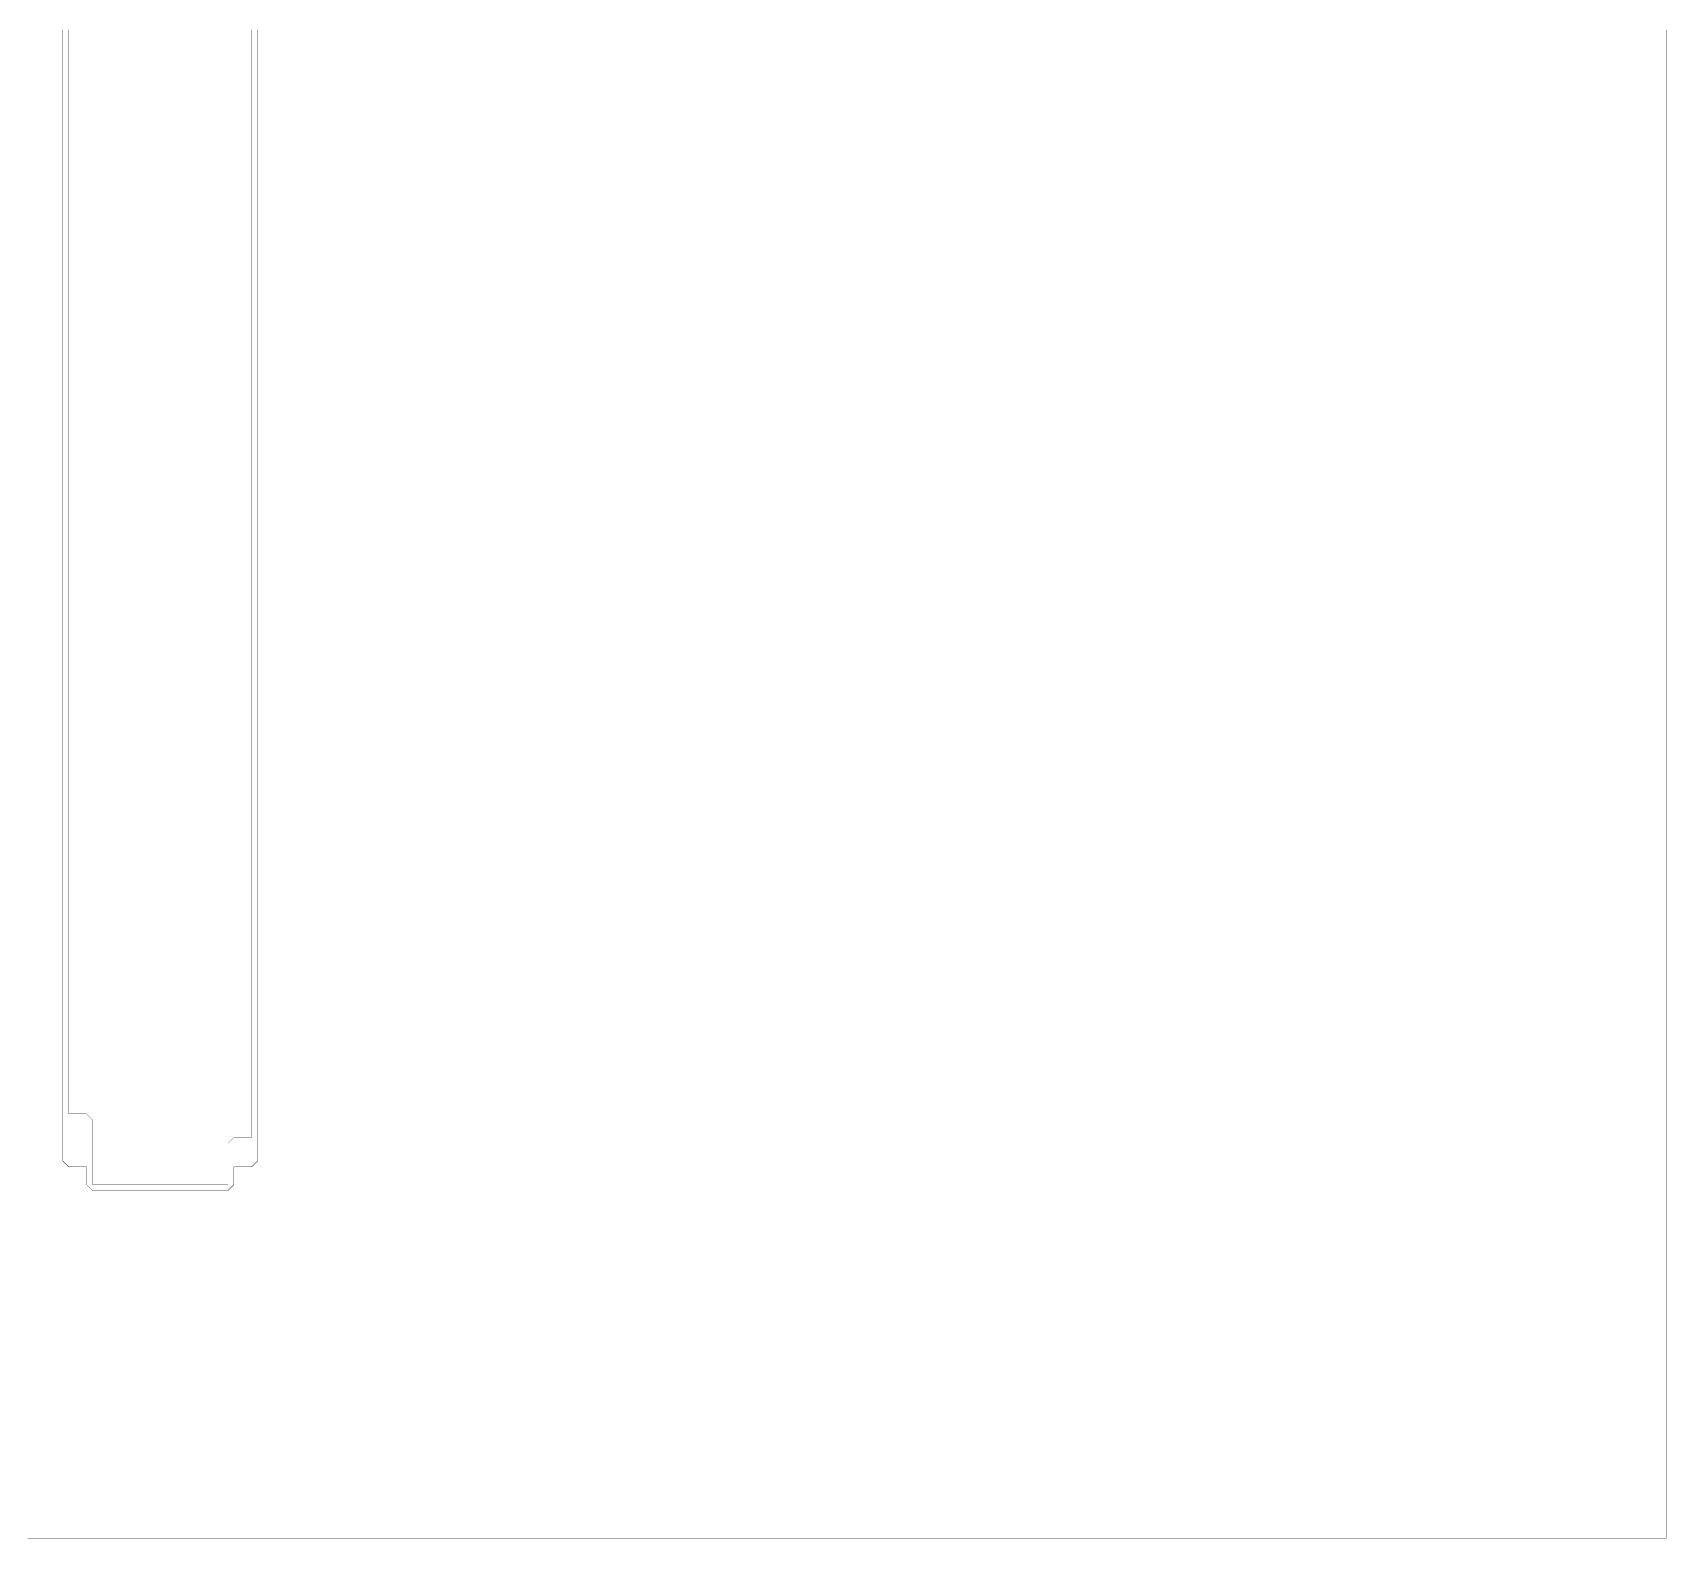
# Model space of a CAD drawing. Header units: metres. Extents: x 0 to 4990, y -4990 to 0.
# Drawn here: x 2284 to 4990, y -4990 to -2495 of the extents above; entities that cross this region are included whole.
import ezdxf

# ---------------------------------------------------------------- set-up
doc = ezdxf.new("R2010")
doc.units = ezdxf.units.M
doc.layers.add('conductor', color=1, linetype='Continuous')
doc.layers.add('substrate', color=5, linetype='Continuous')

msp = doc.modelspace()

# ---------------------------------------------------------------- linework, layer by layer
at = {"layer": 'conductor', "const_width": 0.5}
msp.add_lwpolyline([(2343.75, -2490.234375), (2343.75, -2500), (2343.75, -2509.765625), (2343.75, -2519.53125), (2343.75, -2529.296875), (2343.75, -2539.0625), (2343.75, -2548.828125), (2343.75, -2558.59375), (2343.75, -2568.359375), (2343.75, -2578.125), (2343.75, -2587.890625), (2343.75, -2597.65625), (2343.75, -2607.421875), (2343.75, -2617.1875), (2343.75, -2626.953125), (2343.75, -2636.71875), (2343.75, -2646.484375), (2343.75, -2656.25), (2343.75, -2666.015625), (2343.75, -2675.78125), (2343.75, -2685.546875), (2343.75, -2695.3125), (2343.75, -2705.078125), (2343.75, -2714.84375), (2343.75, -2724.609375), (2343.75, -2734.375), (2343.75, -2744.140625), (2343.75, -2753.90625), (2343.75, -2763.671875), (2343.75, -2773.4375), (2343.75, -2783.203125), (2343.75, -2792.96875), (2343.75, -2802.734375), (2343.75, -2812.5), (2343.75, -2822.265625), (2343.75, -2832.03125), (2343.75, -2841.796875), (2343.75, -2851.5625), (2343.75, -2861.328125), (2343.75, -2871.09375), (2343.75, -2880.859375), (2343.75, -2890.625), (2343.75, -2900.390625), (2343.75, -2910.15625), (2343.75, -2919.921875), (2343.75, -2929.6875), (2343.75, -2939.453125), (2343.75, -2949.21875), (2343.75, -2958.984375), (2343.75, -2968.75), (2343.75, -2978.515625), (2343.75, -2988.28125), (2343.75, -2998.046875), (2343.75, -3007.8125), (2343.75, -3017.578125), (2343.75, -3027.34375), (2343.75, -3037.109375), (2343.75, -3046.875), (2343.75, -3056.640625), (2343.75, -3066.40625), (2343.75, -3076.171875), (2343.75, -3085.9375), (2343.75, -3095.703125), (2343.75, -3105.46875), (2343.75, -3115.234375), (2343.75, -3125), (2343.75, -3134.765625), (2343.75, -3144.53125), (2343.75, -3154.296875), (2343.75, -3164.0625), (2343.75, -3173.828125), (2343.75, -3183.59375), (2343.75, -3193.359375), (2343.75, -3203.125), (2343.75, -3212.890625), (2343.75, -3222.65625), (2343.75, -3232.421875), (2343.75, -3242.1875), (2343.75, -3251.953125), (2343.75, -3261.71875), (2343.75, -3271.484375), (2343.75, -3281.25), (2343.75, -3291.015625), (2343.75, -3300.78125), (2343.75, -3310.546875), (2343.75, -3320.3125), (2343.75, -3330.078125), (2343.75, -3339.84375), (2343.75, -3349.609375), (2343.75, -3359.375), (2343.75, -3369.140625), (2343.75, -3378.90625), (2343.75, -3388.671875), (2343.75, -3398.4375), (2343.75, -3408.203125), (2343.75, -3417.96875), (2343.75, -3427.734375), (2343.75, -3437.5), (2343.75, -3447.265625), (2343.75, -3457.03125), (2343.75, -3466.796875), (2343.75, -3476.5625), (2343.75, -3486.328125), (2343.75, -3496.09375), (2343.75, -3505.859375), (2343.75, -3515.625), (2343.75, -3525.390625), (2343.75, -3535.15625), (2343.75, -3544.921875), (2343.75, -3554.6875), (2343.75, -3564.453125), (2343.75, -3574.21875), (2343.75, -3583.984375), (2343.75, -3593.75), (2343.75, -3603.515625), (2343.75, -3613.28125), (2343.75, -3623.046875), (2343.75, -3632.8125), (2343.75, -3642.578125), (2343.75, -3652.34375), (2343.75, -3662.109375), (2343.75, -3671.875), (2343.75, -3681.640625), (2343.75, -3691.40625), (2343.75, -3701.171875), (2343.75, -3710.9375), (2343.75, -3720.703125), (2343.75, -3730.46875), (2343.75, -3740.234375), (2343.75, -3750), (2343.75, -3759.765625), (2343.75, -3769.53125), (2343.75, -3779.296875), (2343.75, -3789.0625), (2343.75, -3798.828125), (2343.75, -3808.59375), (2343.75, -3818.359375), (2343.75, -3828.125), (2343.75, -3837.890625), (2343.75, -3847.65625), (2343.75, -3857.421875), (2343.75, -3867.1875), (2343.75, -3876.953125), (2343.75, -3886.71875), (2343.75, -3896.484375), (2343.75, -3906.25), (2343.75, -3916.015625), (2343.75, -3925.78125), (2343.75, -3935.546875), (2343.75, -3945.3125), (2343.75, -3955.078125), (2343.75, -3964.84375), (2343.75, -3974.609375), (2343.75, -3984.375), (2343.75, -3994.140625), (2343.75, -4003.90625), (2343.75, -4013.671875), (2343.75, -4023.4375), (2343.75, -4033.203125), (2343.75, -4042.96875), (2343.75, -4052.734375), (2343.75, -4062.5), (2343.75, -4072.265625), (2343.75, -4082.03125), (2343.75, -4091.796875), (2343.75, -4101.5625), (2343.75, -4111.328125), (2343.75, -4121.09375), (2343.75, -4130.859375), (2343.75, -4140.625), (2343.75, -4150.390625), (2343.75, -4160.15625), (2343.75, -4169.921875), (2343.75, -4179.6875), (2343.75, -4189.453125), (2343.75, -4199.21875), (2343.75, -4208.984375), (2343.75, -4218.75), (2343.75, -4228.515625), (2343.75, -4238.28125), (2343.75, -4248.046875), (2343.75, -4257.8125), (2343.75, -4267.578125), (2343.75, -4277.34375), (2343.75, -4287.109375), (2353.515625, -4287.109375), (2363.28125, -4287.109375), (2373.046875, -4287.109375), (2382.8125, -4296.875), (2382.8125, -4306.640625), (2382.8125, -4316.40625), (2382.8125, -4326.171875), (2382.8125, -4335.9375), (2382.8125, -4345.703125), (2382.8125, -4355.46875), (2382.8125, -4365.234375), (2382.8125, -4375), (2382.8125, -4384.765625), (2382.8125, -4394.53125), (2382.8125, -4404.296875), (2392.578125, -4404.296875), (2402.34375, -4404.296875), (2412.109375, -4404.296875), (2421.875, -4404.296875), (2431.640625, -4404.296875), (2441.40625, -4404.296875), (2451.171875, -4404.296875), (2460.9375, -4404.296875), (2470.703125, -4404.296875), (2480.46875, -4404.296875), (2490.234375, -4404.296875), (2500, -4404.296875), (2509.765625, -4404.296875), (2519.53125, -4404.296875), (2529.296875, -4404.296875), (2539.0625, -4404.296875), (2548.828125, -4404.296875), (2558.59375, -4404.296875), (2568.359375, -4404.296875), (2578.125, -4404.296875), (2587.890625, -4404.296875), (2597.65625, -4404.296875), (2607.421875, -4404.296875), (2607.421875, -4394.53125), (2607.421875, -4384.765625), (2607.421875, -4375), (2607.421875, -4365.234375), (2607.421875, -4355.46875), (2607.421875, -4345.703125), (2607.421875, -4335.9375), (2617.1875, -4326.171875), (2626.953125, -4326.171875), (2636.71875, -4326.171875), (2646.484375, -4326.171875), (2646.484375, -4316.40625), (2646.484375, -4306.640625), (2646.484375, -4296.875), (2646.484375, -4287.109375), (2646.484375, -4277.34375), (2646.484375, -4267.578125), (2646.484375, -4257.8125), (2646.484375, -4248.046875), (2646.484375, -4238.28125), (2646.484375, -4228.515625), (2646.484375, -4218.75), (2646.484375, -4208.984375), (2646.484375, -4199.21875), (2646.484375, -4189.453125), (2646.484375, -4179.6875), (2646.484375, -4169.921875), (2646.484375, -4160.15625), (2646.484375, -4150.390625), (2646.484375, -4140.625), (2646.484375, -4130.859375), (2646.484375, -4121.09375), (2646.484375, -4111.328125), (2646.484375, -4101.5625), (2646.484375, -4091.796875), (2646.484375, -4082.03125), (2646.484375, -4072.265625), (2646.484375, -4062.5), (2646.484375, -4052.734375), (2646.484375, -4042.96875), (2646.484375, -4033.203125), (2646.484375, -4023.4375), (2646.484375, -4013.671875), (2646.484375, -4003.90625), (2646.484375, -3994.140625), (2646.484375, -3984.375), (2646.484375, -3974.609375), (2646.484375, -3964.84375), (2646.484375, -3955.078125), (2646.484375, -3945.3125), (2646.484375, -3935.546875), (2646.484375, -3925.78125), (2646.484375, -3916.015625), (2646.484375, -3906.25), (2646.484375, -3896.484375), (2646.484375, -3886.71875), (2646.484375, -3876.953125), (2646.484375, -3867.1875), (2646.484375, -3857.421875), (2646.484375, -3847.65625), (2646.484375, -3837.890625), (2646.484375, -3828.125), (2646.484375, -3818.359375), (2646.484375, -3808.59375), (2646.484375, -3798.828125), (2646.484375, -3789.0625), (2646.484375, -3779.296875), (2646.484375, -3769.53125), (2646.484375, -3759.765625), (2646.484375, -3750), (2646.484375, -3740.234375), (2646.484375, -3730.46875), (2646.484375, -3720.703125), (2646.484375, -3710.9375), (2646.484375, -3701.171875), (2646.484375, -3691.40625), (2646.484375, -3681.640625), (2646.484375, -3671.875), (2646.484375, -3662.109375), (2646.484375, -3652.34375), (2646.484375, -3642.578125), (2646.484375, -3632.8125), (2646.484375, -3623.046875), (2646.484375, -3613.28125), (2646.484375, -3603.515625), (2646.484375, -3593.75), (2646.484375, -3583.984375), (2646.484375, -3574.21875), (2646.484375, -3564.453125), (2646.484375, -3554.6875), (2646.484375, -3544.921875), (2646.484375, -3535.15625), (2646.484375, -3525.390625), (2646.484375, -3515.625), (2646.484375, -3505.859375), (2646.484375, -3496.09375), (2646.484375, -3486.328125), (2646.484375, -3476.5625), (2646.484375, -3466.796875), (2646.484375, -3457.03125), (2646.484375, -3447.265625), (2646.484375, -3437.5), (2646.484375, -3427.734375), (2646.484375, -3417.96875), (2646.484375, -3408.203125), (2646.484375, -3398.4375), (2646.484375, -3388.671875), (2646.484375, -3378.90625), (2646.484375, -3369.140625), (2646.484375, -3359.375), (2646.484375, -3349.609375), (2646.484375, -3339.84375), (2646.484375, -3330.078125), (2646.484375, -3320.3125), (2646.484375, -3310.546875), (2646.484375, -3300.78125), (2646.484375, -3291.015625), (2646.484375, -3281.25), (2646.484375, -3271.484375), (2646.484375, -3261.71875), (2646.484375, -3251.953125), (2646.484375, -3242.1875), (2646.484375, -3232.421875), (2646.484375, -3222.65625), (2646.484375, -3212.890625), (2646.484375, -3203.125), (2646.484375, -3193.359375), (2646.484375, -3183.59375), (2646.484375, -3173.828125), (2646.484375, -3164.0625), (2646.484375, -3154.296875), (2646.484375, -3144.53125), (2646.484375, -3134.765625), (2646.484375, -3125), (2646.484375, -3115.234375), (2646.484375, -3105.46875), (2646.484375, -3095.703125), (2646.484375, -3085.9375), (2646.484375, -3076.171875), (2646.484375, -3066.40625), (2646.484375, -3056.640625), (2646.484375, -3046.875), (2646.484375, -3037.109375), (2646.484375, -3027.34375), (2646.484375, -3017.578125), (2646.484375, -3007.8125), (2646.484375, -2998.046875), (2646.484375, -2988.28125), (2646.484375, -2978.515625), (2646.484375, -2968.75), (2646.484375, -2958.984375), (2646.484375, -2949.21875), (2646.484375, -2939.453125), (2646.484375, -2929.6875), (2646.484375, -2919.921875), (2646.484375, -2910.15625), (2646.484375, -2900.390625), (2646.484375, -2890.625), (2646.484375, -2880.859375), (2646.484375, -2871.09375), (2646.484375, -2861.328125), (2646.484375, -2851.5625), (2646.484375, -2841.796875), (2646.484375, -2832.03125), (2646.484375, -2822.265625), (2646.484375, -2812.5), (2646.484375, -2802.734375), (2646.484375, -2792.96875), (2646.484375, -2783.203125), (2646.484375, -2773.4375), (2646.484375, -2763.671875), (2646.484375, -2753.90625), (2646.484375, -2744.140625), (2646.484375, -2734.375), (2646.484375, -2724.609375), (2646.484375, -2714.84375), (2646.484375, -2705.078125), (2646.484375, -2695.3125), (2646.484375, -2685.546875), (2646.484375, -2675.78125), (2646.484375, -2666.015625), (2646.484375, -2656.25), (2646.484375, -2646.484375), (2646.484375, -2636.71875), (2646.484375, -2626.953125), (2646.484375, -2617.1875), (2646.484375, -2607.421875), (2646.484375, -2597.65625), (2646.484375, -2587.890625), (2646.484375, -2578.125), (2646.484375, -2568.359375), (2646.484375, -2558.59375), (2646.484375, -2548.828125), (2646.484375, -2539.0625), (2646.484375, -2529.296875), (2646.484375, -2519.53125), (2646.484375, -2509.765625), (2646.484375, -2500), (2646.484375, -2490.234375)], dxfattribs=at)
at = {"layer": 'substrate', "const_width": 0.5}
for points in [[(2275.390625, -4990.234375), (2285.15625, -4990.234375), (2294.921875, -4990.234375), (2304.6875, -4990.234375), (2314.453125, -4990.234375), (2324.21875, -4990.234375), (2333.984375, -4990.234375), (2343.75, -4990.234375), (2353.515625, -4990.234375), (2363.28125, -4990.234375), (2373.046875, -4990.234375), (2382.8125, -4990.234375), (2392.578125, -4990.234375), (2402.34375, -4990.234375), (2412.109375, -4990.234375), (2421.875, -4990.234375), (2431.640625, -4990.234375), (2441.40625, -4990.234375), (2451.171875, -4990.234375), (2460.9375, -4990.234375), (2470.703125, -4990.234375), (2480.46875, -4990.234375), (2490.234375, -4990.234375), (2500, -4990.234375), (2509.765625, -4990.234375), (2519.53125, -4990.234375), (2529.296875, -4990.234375), (2539.0625, -4990.234375), (2548.828125, -4990.234375), (2558.59375, -4990.234375), (2568.359375, -4990.234375), (2578.125, -4990.234375), (2587.890625, -4990.234375), (2597.65625, -4990.234375), (2607.421875, -4990.234375), (2617.1875, -4990.234375), (2626.953125, -4990.234375), (2636.71875, -4990.234375), (2646.484375, -4990.234375), (2656.25, -4990.234375), (2666.015625, -4990.234375), (2675.78125, -4990.234375), (2685.546875, -4990.234375), (2695.3125, -4990.234375), (2705.078125, -4990.234375), (2714.84375, -4990.234375), (2724.609375, -4990.234375), (2734.375, -4990.234375), (2744.140625, -4990.234375), (2753.90625, -4990.234375), (2763.671875, -4990.234375), (2773.4375, -4990.234375), (2783.203125, -4990.234375), (2792.96875, -4990.234375), (2802.734375, -4990.234375), (2812.5, -4990.234375), (2822.265625, -4990.234375), (2832.03125, -4990.234375), (2841.796875, -4990.234375), (2851.5625, -4990.234375), (2861.328125, -4990.234375), (2871.09375, -4990.234375), (2880.859375, -4990.234375), (2890.625, -4990.234375), (2900.390625, -4990.234375), (2910.15625, -4990.234375), (2919.921875, -4990.234375), (2929.6875, -4990.234375), (2939.453125, -4990.234375), (2949.21875, -4990.234375), (2958.984375, -4990.234375), (2968.75, -4990.234375), (2978.515625, -4990.234375), (2988.28125, -4990.234375), (2998.046875, -4990.234375), (3007.8125, -4990.234375), (3017.578125, -4990.234375), (3027.34375, -4990.234375), (3037.109375, -4990.234375), (3046.875, -4990.234375), (3056.640625, -4990.234375), (3066.40625, -4990.234375), (3076.171875, -4990.234375), (3085.9375, -4990.234375), (3095.703125, -4990.234375), (3105.46875, -4990.234375), (3115.234375, -4990.234375), (3125, -4990.234375), (3134.765625, -4990.234375), (3144.53125, -4990.234375), (3154.296875, -4990.234375), (3164.0625, -4990.234375), (3173.828125, -4990.234375), (3183.59375, -4990.234375), (3193.359375, -4990.234375), (3203.125, -4990.234375), (3212.890625, -4990.234375), (3222.65625, -4990.234375), (3232.421875, -4990.234375), (3242.1875, -4990.234375), (3251.953125, -4990.234375), (3261.71875, -4990.234375), (3271.484375, -4990.234375), (3281.25, -4990.234375), (3291.015625, -4990.234375), (3300.78125, -4990.234375), (3310.546875, -4990.234375), (3320.3125, -4990.234375), (3330.078125, -4990.234375), (3339.84375, -4990.234375), (3349.609375, -4990.234375), (3359.375, -4990.234375), (3369.140625, -4990.234375), (3378.90625, -4990.234375), (3388.671875, -4990.234375), (3398.4375, -4990.234375), (3408.203125, -4990.234375), (3417.96875, -4990.234375), (3427.734375, -4990.234375), (3437.5, -4990.234375), (3447.265625, -4990.234375), (3457.03125, -4990.234375), (3466.796875, -4990.234375), (3476.5625, -4990.234375), (3486.328125, -4990.234375), (3496.09375, -4990.234375), (3505.859375, -4990.234375), (3515.625, -4990.234375), (3525.390625, -4990.234375), (3535.15625, -4990.234375), (3544.921875, -4990.234375), (3554.6875, -4990.234375), (3564.453125, -4990.234375), (3574.21875, -4990.234375), (3583.984375, -4990.234375), (3593.75, -4990.234375), (3603.515625, -4990.234375), (3613.28125, -4990.234375), (3623.046875, -4990.234375), (3632.8125, -4990.234375), (3642.578125, -4990.234375), (3652.34375, -4990.234375), (3662.109375, -4990.234375), (3671.875, -4990.234375), (3681.640625, -4990.234375), (3691.40625, -4990.234375), (3701.171875, -4990.234375), (3710.9375, -4990.234375), (3720.703125, -4990.234375), (3730.46875, -4990.234375), (3740.234375, -4990.234375), (3750, -4990.234375), (3759.765625, -4990.234375), (3769.53125, -4990.234375), (3779.296875, -4990.234375), (3789.0625, -4990.234375), (3798.828125, -4990.234375), (3808.59375, -4990.234375), (3818.359375, -4990.234375), (3828.125, -4990.234375), (3837.890625, -4990.234375), (3847.65625, -4990.234375), (3857.421875, -4990.234375), (3867.1875, -4990.234375), (3876.953125, -4990.234375), (3886.71875, -4990.234375), (3896.484375, -4990.234375), (3906.25, -4990.234375), (3916.015625, -4990.234375), (3925.78125, -4990.234375), (3935.546875, -4990.234375), (3945.3125, -4990.234375), (3955.078125, -4990.234375), (3964.84375, -4990.234375), (3974.609375, -4990.234375), (3984.375, -4990.234375), (3994.140625, -4990.234375), (4003.90625, -4990.234375), (4013.671875, -4990.234375), (4023.4375, -4990.234375), (4033.203125, -4990.234375), (4042.96875, -4990.234375), (4052.734375, -4990.234375), (4062.5, -4990.234375), (4072.265625, -4990.234375), (4082.03125, -4990.234375), (4091.796875, -4990.234375), (4101.5625, -4990.234375), (4111.328125, -4990.234375), (4121.09375, -4990.234375), (4130.859375, -4990.234375), (4140.625, -4990.234375), (4150.390625, -4990.234375), (4160.15625, -4990.234375), (4169.921875, -4990.234375), (4179.6875, -4990.234375), (4189.453125, -4990.234375), (4199.21875, -4990.234375), (4208.984375, -4990.234375), (4218.75, -4990.234375), (4228.515625, -4990.234375), (4238.28125, -4990.234375), (4248.046875, -4990.234375), (4257.8125, -4990.234375), (4267.578125, -4990.234375), (4277.34375, -4990.234375), (4287.109375, -4990.234375), (4296.875, -4990.234375), (4306.640625, -4990.234375), (4316.40625, -4990.234375), (4326.171875, -4990.234375), (4335.9375, -4990.234375), (4345.703125, -4990.234375), (4355.46875, -4990.234375), (4365.234375, -4990.234375), (4375, -4990.234375), (4384.765625, -4990.234375), (4394.53125, -4990.234375), (4404.296875, -4990.234375), (4414.0625, -4990.234375), (4423.828125, -4990.234375), (4433.59375, -4990.234375), (4443.359375, -4990.234375), (4453.125, -4990.234375), (4462.890625, -4990.234375), (4472.65625, -4990.234375), (4482.421875, -4990.234375), (4492.1875, -4990.234375), (4501.953125, -4990.234375), (4511.71875, -4990.234375), (4521.484375, -4990.234375), (4531.25, -4990.234375), (4541.015625, -4990.234375), (4550.78125, -4990.234375), (4560.546875, -4990.234375), (4570.3125, -4990.234375), (4580.078125, -4990.234375), (4589.84375, -4990.234375), (4599.609375, -4990.234375), (4609.375, -4990.234375), (4619.140625, -4990.234375), (4628.90625, -4990.234375), (4638.671875, -4990.234375), (4648.4375, -4990.234375), (4658.203125, -4990.234375), (4667.96875, -4990.234375), (4677.734375, -4990.234375), (4687.5, -4990.234375), (4697.265625, -4990.234375), (4707.03125, -4990.234375), (4716.796875, -4990.234375), (4726.5625, -4990.234375), (4736.328125, -4990.234375), (4746.09375, -4990.234375), (4755.859375, -4990.234375), (4765.625, -4990.234375), (4775.390625, -4990.234375), (4785.15625, -4990.234375), (4794.921875, -4990.234375), (4804.6875, -4990.234375), (4814.453125, -4990.234375), (4824.21875, -4990.234375), (4833.984375, -4990.234375), (4843.75, -4990.234375), (4853.515625, -4990.234375), (4863.28125, -4990.234375), (4873.046875, -4990.234375), (4882.8125, -4990.234375), (4892.578125, -4990.234375), (4902.34375, -4990.234375), (4912.109375, -4990.234375), (4921.875, -4990.234375), (4931.640625, -4990.234375), (4941.40625, -4990.234375), (4951.171875, -4990.234375), (4960.9375, -4990.234375), (4970.703125, -4990.234375), (4980.46875, -4990.234375), (4990.234375, -4990.234375), (4990.234375, -4980.46875), (4990.234375, -4970.703125), (4990.234375, -4960.9375), (4990.234375, -4951.171875), (4990.234375, -4941.40625), (4990.234375, -4931.640625), (4990.234375, -4921.875), (4990.234375, -4912.109375), (4990.234375, -4902.34375), (4990.234375, -4892.578125), (4990.234375, -4882.8125), (4990.234375, -4873.046875), (4990.234375, -4863.28125), (4990.234375, -4853.515625), (4990.234375, -4843.75), (4990.234375, -4833.984375), (4990.234375, -4824.21875), (4990.234375, -4814.453125), (4990.234375, -4804.6875), (4990.234375, -4794.921875), (4990.234375, -4785.15625), (4990.234375, -4775.390625), (4990.234375, -4765.625), (4990.234375, -4755.859375), (4990.234375, -4746.09375), (4990.234375, -4736.328125), (4990.234375, -4726.5625), (4990.234375, -4716.796875), (4990.234375, -4707.03125), (4990.234375, -4697.265625), (4990.234375, -4687.5), (4990.234375, -4677.734375), (4990.234375, -4667.96875), (4990.234375, -4658.203125), (4990.234375, -4648.4375), (4990.234375, -4638.671875), (4990.234375, -4628.90625), (4990.234375, -4619.140625), (4990.234375, -4609.375), (4990.234375, -4599.609375), (4990.234375, -4589.84375), (4990.234375, -4580.078125), (4990.234375, -4570.3125), (4990.234375, -4560.546875), (4990.234375, -4550.78125), (4990.234375, -4541.015625), (4990.234375, -4531.25), (4990.234375, -4521.484375), (4990.234375, -4511.71875), (4990.234375, -4501.953125), (4990.234375, -4492.1875), (4990.234375, -4482.421875), (4990.234375, -4472.65625), (4990.234375, -4462.890625), (4990.234375, -4453.125), (4990.234375, -4443.359375), (4990.234375, -4433.59375), (4990.234375, -4423.828125), (4990.234375, -4414.0625), (4990.234375, -4404.296875), (4990.234375, -4394.53125), (4990.234375, -4384.765625), (4990.234375, -4375), (4990.234375, -4365.234375), (4990.234375, -4355.46875), (4990.234375, -4345.703125), (4990.234375, -4335.9375), (4990.234375, -4326.171875), (4990.234375, -4316.40625), (4990.234375, -4306.640625), (4990.234375, -4296.875), (4990.234375, -4287.109375), (4990.234375, -4277.34375), (4990.234375, -4267.578125), (4990.234375, -4257.8125), (4990.234375, -4248.046875), (4990.234375, -4238.28125), (4990.234375, -4228.515625), (4990.234375, -4218.75), (4990.234375, -4208.984375), (4990.234375, -4199.21875), (4990.234375, -4189.453125), (4990.234375, -4179.6875), (4990.234375, -4169.921875), (4990.234375, -4160.15625), (4990.234375, -4150.390625), (4990.234375, -4140.625), (4990.234375, -4130.859375), (4990.234375, -4121.09375), (4990.234375, -4111.328125), (4990.234375, -4101.5625), (4990.234375, -4091.796875), (4990.234375, -4082.03125), (4990.234375, -4072.265625), (4990.234375, -4062.5), (4990.234375, -4052.734375), (4990.234375, -4042.96875), (4990.234375, -4033.203125), (4990.234375, -4023.4375), (4990.234375, -4013.671875), (4990.234375, -4003.90625), (4990.234375, -3994.140625), (4990.234375, -3984.375), (4990.234375, -3974.609375), (4990.234375, -3964.84375), (4990.234375, -3955.078125), (4990.234375, -3945.3125), (4990.234375, -3935.546875), (4990.234375, -3925.78125), (4990.234375, -3916.015625), (4990.234375, -3906.25), (4990.234375, -3896.484375), (4990.234375, -3886.71875), (4990.234375, -3876.953125), (4990.234375, -3867.1875), (4990.234375, -3857.421875), (4990.234375, -3847.65625), (4990.234375, -3837.890625), (4990.234375, -3828.125), (4990.234375, -3818.359375), (4990.234375, -3808.59375), (4990.234375, -3798.828125), (4990.234375, -3789.0625), (4990.234375, -3779.296875), (4990.234375, -3769.53125), (4990.234375, -3759.765625), (4990.234375, -3750), (4990.234375, -3740.234375), (4990.234375, -3730.46875), (4990.234375, -3720.703125), (4990.234375, -3710.9375), (4990.234375, -3701.171875), (4990.234375, -3691.40625), (4990.234375, -3681.640625), (4990.234375, -3671.875), (4990.234375, -3662.109375), (4990.234375, -3652.34375), (4990.234375, -3642.578125), (4990.234375, -3632.8125), (4990.234375, -3623.046875), (4990.234375, -3613.28125), (4990.234375, -3603.515625), (4990.234375, -3593.75), (4990.234375, -3583.984375), (4990.234375, -3574.21875), (4990.234375, -3564.453125), (4990.234375, -3554.6875), (4990.234375, -3544.921875), (4990.234375, -3535.15625), (4990.234375, -3525.390625), (4990.234375, -3515.625), (4990.234375, -3505.859375), (4990.234375, -3496.09375), (4990.234375, -3486.328125), (4990.234375, -3476.5625), (4990.234375, -3466.796875), (4990.234375, -3457.03125), (4990.234375, -3447.265625), (4990.234375, -3437.5), (4990.234375, -3427.734375), (4990.234375, -3417.96875), (4990.234375, -3408.203125), (4990.234375, -3398.4375), (4990.234375, -3388.671875), (4990.234375, -3378.90625), (4990.234375, -3369.140625), (4990.234375, -3359.375), (4990.234375, -3349.609375), (4990.234375, -3339.84375), (4990.234375, -3330.078125), (4990.234375, -3320.3125), (4990.234375, -3310.546875), (4990.234375, -3300.78125), (4990.234375, -3291.015625), (4990.234375, -3281.25), (4990.234375, -3271.484375), (4990.234375, -3261.71875), (4990.234375, -3251.953125), (4990.234375, -3242.1875), (4990.234375, -3232.421875), (4990.234375, -3222.65625), (4990.234375, -3212.890625), (4990.234375, -3203.125), (4990.234375, -3193.359375), (4990.234375, -3183.59375), (4990.234375, -3173.828125), (4990.234375, -3164.0625), (4990.234375, -3154.296875), (4990.234375, -3144.53125), (4990.234375, -3134.765625), (4990.234375, -3125), (4990.234375, -3115.234375), (4990.234375, -3105.46875), (4990.234375, -3095.703125), (4990.234375, -3085.9375), (4990.234375, -3076.171875), (4990.234375, -3066.40625), (4990.234375, -3056.640625), (4990.234375, -3046.875), (4990.234375, -3037.109375), (4990.234375, -3027.34375), (4990.234375, -3017.578125), (4990.234375, -3007.8125), (4990.234375, -2998.046875), (4990.234375, -2988.28125), (4990.234375, -2978.515625), (4990.234375, -2968.75), (4990.234375, -2958.984375), (4990.234375, -2949.21875), (4990.234375, -2939.453125), (4990.234375, -2929.6875), (4990.234375, -2919.921875), (4990.234375, -2910.15625), (4990.234375, -2900.390625), (4990.234375, -2890.625), (4990.234375, -2880.859375), (4990.234375, -2871.09375), (4990.234375, -2861.328125), (4990.234375, -2851.5625), (4990.234375, -2841.796875), (4990.234375, -2832.03125), (4990.234375, -2822.265625), (4990.234375, -2812.5), (4990.234375, -2802.734375), (4990.234375, -2792.96875), (4990.234375, -2783.203125), (4990.234375, -2773.4375), (4990.234375, -2763.671875), (4990.234375, -2753.90625), (4990.234375, -2744.140625), (4990.234375, -2734.375), (4990.234375, -2724.609375), (4990.234375, -2714.84375), (4990.234375, -2705.078125), (4990.234375, -2695.3125), (4990.234375, -2685.546875), (4990.234375, -2675.78125), (4990.234375, -2666.015625), (4990.234375, -2656.25), (4990.234375, -2646.484375), (4990.234375, -2636.71875), (4990.234375, -2626.953125), (4990.234375, -2617.1875), (4990.234375, -2607.421875), (4990.234375, -2597.65625), (4990.234375, -2587.890625), (4990.234375, -2578.125), (4990.234375, -2568.359375), (4990.234375, -2558.59375), (4990.234375, -2548.828125), (4990.234375, -2539.0625), (4990.234375, -2529.296875), (4990.234375, -2519.53125), (4990.234375, -2509.765625), (4990.234375, -2500), (4990.234375, -2490.234375)], [(2656.25, -2490.234375), (2656.25, -2500), (2656.25, -2509.765625), (2656.25, -2519.53125), (2656.25, -2529.296875), (2656.25, -2539.0625), (2656.25, -2548.828125), (2656.25, -2558.59375), (2656.25, -2568.359375), (2656.25, -2578.125), (2656.25, -2587.890625), (2656.25, -2597.65625), (2656.25, -2607.421875), (2656.25, -2617.1875), (2656.25, -2626.953125), (2656.25, -2636.71875), (2656.25, -2646.484375), (2656.25, -2656.25), (2656.25, -2666.015625), (2656.25, -2675.78125), (2656.25, -2685.546875), (2656.25, -2695.3125), (2656.25, -2705.078125), (2656.25, -2714.84375), (2656.25, -2724.609375), (2656.25, -2734.375), (2656.25, -2744.140625), (2656.25, -2753.90625), (2656.25, -2763.671875), (2656.25, -2773.4375), (2656.25, -2783.203125), (2656.25, -2792.96875), (2656.25, -2802.734375), (2656.25, -2812.5), (2656.25, -2822.265625), (2656.25, -2832.03125), (2656.25, -2841.796875), (2656.25, -2851.5625), (2656.25, -2861.328125), (2656.25, -2871.09375), (2656.25, -2880.859375), (2656.25, -2890.625), (2656.25, -2900.390625), (2656.25, -2910.15625), (2656.25, -2919.921875), (2656.25, -2929.6875), (2656.25, -2939.453125), (2656.25, -2949.21875), (2656.25, -2958.984375), (2656.25, -2968.75), (2656.25, -2978.515625), (2656.25, -2988.28125), (2656.25, -2998.046875), (2656.25, -3007.8125), (2656.25, -3017.578125), (2656.25, -3027.34375), (2656.25, -3037.109375), (2656.25, -3046.875), (2656.25, -3056.640625), (2656.25, -3066.40625), (2656.25, -3076.171875), (2656.25, -3085.9375), (2656.25, -3095.703125), (2656.25, -3105.46875), (2656.25, -3115.234375), (2656.25, -3125), (2656.25, -3134.765625), (2656.25, -3144.53125), (2656.25, -3154.296875), (2656.25, -3164.0625), (2656.25, -3173.828125), (2656.25, -3183.59375), (2656.25, -3193.359375), (2656.25, -3203.125), (2656.25, -3212.890625), (2656.25, -3222.65625), (2656.25, -3232.421875), (2656.25, -3242.1875), (2656.25, -3251.953125), (2656.25, -3261.71875), (2656.25, -3271.484375), (2656.25, -3281.25), (2656.25, -3291.015625), (2656.25, -3300.78125), (2656.25, -3310.546875), (2656.25, -3320.3125), (2656.25, -3330.078125), (2656.25, -3339.84375), (2656.25, -3349.609375), (2656.25, -3359.375), (2656.25, -3369.140625), (2656.25, -3378.90625), (2656.25, -3388.671875), (2656.25, -3398.4375), (2656.25, -3408.203125), (2656.25, -3417.96875), (2656.25, -3427.734375), (2656.25, -3437.5), (2656.25, -3447.265625), (2656.25, -3457.03125), (2656.25, -3466.796875), (2656.25, -3476.5625), (2656.25, -3486.328125), (2656.25, -3496.09375), (2656.25, -3505.859375), (2656.25, -3515.625), (2656.25, -3525.390625), (2656.25, -3535.15625), (2656.25, -3544.921875), (2656.25, -3554.6875), (2656.25, -3564.453125), (2656.25, -3574.21875), (2656.25, -3583.984375), (2656.25, -3593.75), (2656.25, -3603.515625), (2656.25, -3613.28125), (2656.25, -3623.046875), (2656.25, -3632.8125), (2656.25, -3642.578125), (2656.25, -3652.34375), (2656.25, -3662.109375), (2656.25, -3671.875), (2656.25, -3681.640625), (2656.25, -3691.40625), (2656.25, -3701.171875), (2656.25, -3710.9375), (2656.25, -3720.703125), (2656.25, -3730.46875), (2656.25, -3740.234375), (2656.25, -3750), (2656.25, -3759.765625), (2656.25, -3769.53125), (2656.25, -3779.296875), (2656.25, -3789.0625), (2656.25, -3798.828125), (2656.25, -3808.59375), (2656.25, -3818.359375), (2656.25, -3828.125), (2656.25, -3837.890625), (2656.25, -3847.65625), (2656.25, -3857.421875), (2656.25, -3867.1875), (2656.25, -3876.953125), (2656.25, -3886.71875), (2656.25, -3896.484375), (2656.25, -3906.25), (2656.25, -3916.015625), (2656.25, -3925.78125), (2656.25, -3935.546875), (2656.25, -3945.3125), (2656.25, -3955.078125), (2656.25, -3964.84375), (2656.25, -3974.609375), (2656.25, -3984.375), (2656.25, -3994.140625), (2656.25, -4003.90625), (2656.25, -4013.671875), (2656.25, -4023.4375), (2656.25, -4033.203125), (2656.25, -4042.96875), (2656.25, -4052.734375), (2656.25, -4062.5), (2656.25, -4072.265625), (2656.25, -4082.03125), (2656.25, -4091.796875), (2656.25, -4101.5625), (2656.25, -4111.328125), (2656.25, -4121.09375), (2656.25, -4130.859375), (2656.25, -4140.625), (2656.25, -4150.390625), (2656.25, -4160.15625), (2656.25, -4169.921875), (2656.25, -4179.6875), (2656.25, -4189.453125), (2656.25, -4199.21875), (2656.25, -4208.984375), (2656.25, -4218.75), (2656.25, -4228.515625), (2656.25, -4238.28125), (2656.25, -4248.046875), (2656.25, -4257.8125), (2656.25, -4267.578125), (2656.25, -4277.34375), (2656.25, -4287.109375), (2656.25, -4296.875), (2656.25, -4306.640625), (2656.25, -4316.40625), (2656.25, -4326.171875), (2656.25, -4335.9375), (2656.25, -4345.703125), (2656.25, -4355.46875), (2656.25, -4365.234375), (2646.484375, -4375), (2636.71875, -4375), (2626.953125, -4375), (2617.1875, -4375), (2617.1875, -4384.765625), (2617.1875, -4394.53125), (2617.1875, -4404.296875), (2607.421875, -4414.0625), (2597.65625, -4414.0625), (2587.890625, -4414.0625), (2578.125, -4414.0625), (2568.359375, -4414.0625), (2558.59375, -4414.0625), (2548.828125, -4414.0625), (2539.0625, -4414.0625), (2529.296875, -4414.0625), (2519.53125, -4414.0625), (2509.765625, -4414.0625), (2500, -4414.0625), (2490.234375, -4414.0625), (2480.46875, -4414.0625), (2470.703125, -4414.0625), (2460.9375, -4414.0625), (2451.171875, -4414.0625), (2441.40625, -4414.0625), (2431.640625, -4414.0625), (2421.875, -4414.0625), (2412.109375, -4414.0625), (2402.34375, -4414.0625), (2392.578125, -4414.0625), (2382.8125, -4414.0625), (2373.046875, -4404.296875), (2373.046875, -4394.53125), (2373.046875, -4384.765625), (2373.046875, -4375), (2363.28125, -4375), (2353.515625, -4375), (2343.75, -4375), (2333.984375, -4365.234375), (2333.984375, -4355.46875), (2333.984375, -4345.703125), (2333.984375, -4335.9375), (2333.984375, -4326.171875), (2333.984375, -4316.40625), (2333.984375, -4306.640625), (2333.984375, -4296.875), (2333.984375, -4287.109375), (2333.984375, -4277.34375), (2333.984375, -4267.578125), (2333.984375, -4257.8125), (2333.984375, -4248.046875), (2333.984375, -4238.28125), (2333.984375, -4228.515625), (2333.984375, -4218.75), (2333.984375, -4208.984375), (2333.984375, -4199.21875), (2333.984375, -4189.453125), (2333.984375, -4179.6875), (2333.984375, -4169.921875), (2333.984375, -4160.15625), (2333.984375, -4150.390625), (2333.984375, -4140.625), (2333.984375, -4130.859375), (2333.984375, -4121.09375), (2333.984375, -4111.328125), (2333.984375, -4101.5625), (2333.984375, -4091.796875), (2333.984375, -4082.03125), (2333.984375, -4072.265625), (2333.984375, -4062.5), (2333.984375, -4052.734375), (2333.984375, -4042.96875), (2333.984375, -4033.203125), (2333.984375, -4023.4375), (2333.984375, -4013.671875), (2333.984375, -4003.90625), (2333.984375, -3994.140625), (2333.984375, -3984.375), (2333.984375, -3974.609375), (2333.984375, -3964.84375), (2333.984375, -3955.078125), (2333.984375, -3945.3125), (2333.984375, -3935.546875), (2333.984375, -3925.78125), (2333.984375, -3916.015625), (2333.984375, -3906.25), (2333.984375, -3896.484375), (2333.984375, -3886.71875), (2333.984375, -3876.953125), (2333.984375, -3867.1875), (2333.984375, -3857.421875), (2333.984375, -3847.65625), (2333.984375, -3837.890625), (2333.984375, -3828.125), (2333.984375, -3818.359375), (2333.984375, -3808.59375), (2333.984375, -3798.828125), (2333.984375, -3789.0625), (2333.984375, -3779.296875), (2333.984375, -3769.53125), (2333.984375, -3759.765625), (2333.984375, -3750), (2333.984375, -3740.234375), (2333.984375, -3730.46875), (2333.984375, -3720.703125), (2333.984375, -3710.9375), (2333.984375, -3701.171875), (2333.984375, -3691.40625), (2333.984375, -3681.640625), (2333.984375, -3671.875), (2333.984375, -3662.109375), (2333.984375, -3652.34375), (2333.984375, -3642.578125), (2333.984375, -3632.8125), (2333.984375, -3623.046875), (2333.984375, -3613.28125), (2333.984375, -3603.515625), (2333.984375, -3593.75), (2333.984375, -3583.984375), (2333.984375, -3574.21875), (2333.984375, -3564.453125), (2333.984375, -3554.6875), (2333.984375, -3544.921875), (2333.984375, -3535.15625), (2333.984375, -3525.390625), (2333.984375, -3515.625), (2333.984375, -3505.859375), (2333.984375, -3496.09375), (2333.984375, -3486.328125), (2333.984375, -3476.5625), (2333.984375, -3466.796875), (2333.984375, -3457.03125), (2333.984375, -3447.265625), (2333.984375, -3437.5), (2333.984375, -3427.734375), (2333.984375, -3417.96875), (2333.984375, -3408.203125), (2333.984375, -3398.4375), (2333.984375, -3388.671875), (2333.984375, -3378.90625), (2333.984375, -3369.140625), (2333.984375, -3359.375), (2333.984375, -3349.609375), (2333.984375, -3339.84375), (2333.984375, -3330.078125), (2333.984375, -3320.3125), (2333.984375, -3310.546875), (2333.984375, -3300.78125), (2333.984375, -3291.015625), (2333.984375, -3281.25), (2333.984375, -3271.484375), (2333.984375, -3261.71875), (2333.984375, -3251.953125), (2333.984375, -3242.1875), (2333.984375, -3232.421875), (2333.984375, -3222.65625), (2333.984375, -3212.890625), (2333.984375, -3203.125), (2333.984375, -3193.359375), (2333.984375, -3183.59375), (2333.984375, -3173.828125), (2333.984375, -3164.0625), (2333.984375, -3154.296875), (2333.984375, -3144.53125), (2333.984375, -3134.765625), (2333.984375, -3125), (2333.984375, -3115.234375), (2333.984375, -3105.46875), (2333.984375, -3095.703125), (2333.984375, -3085.9375), (2333.984375, -3076.171875), (2333.984375, -3066.40625), (2333.984375, -3056.640625), (2333.984375, -3046.875), (2333.984375, -3037.109375), (2333.984375, -3027.34375), (2333.984375, -3017.578125), (2333.984375, -3007.8125), (2333.984375, -2998.046875), (2333.984375, -2988.28125), (2333.984375, -2978.515625), (2333.984375, -2968.75), (2333.984375, -2958.984375), (2333.984375, -2949.21875), (2333.984375, -2939.453125), (2333.984375, -2929.6875), (2333.984375, -2919.921875), (2333.984375, -2910.15625), (2333.984375, -2900.390625), (2333.984375, -2890.625), (2333.984375, -2880.859375), (2333.984375, -2871.09375), (2333.984375, -2861.328125), (2333.984375, -2851.5625), (2333.984375, -2841.796875), (2333.984375, -2832.03125), (2333.984375, -2822.265625), (2333.984375, -2812.5), (2333.984375, -2802.734375), (2333.984375, -2792.96875), (2333.984375, -2783.203125), (2333.984375, -2773.4375), (2333.984375, -2763.671875), (2333.984375, -2753.90625), (2333.984375, -2744.140625), (2333.984375, -2734.375), (2333.984375, -2724.609375), (2333.984375, -2714.84375), (2333.984375, -2705.078125), (2333.984375, -2695.3125), (2333.984375, -2685.546875), (2333.984375, -2675.78125), (2333.984375, -2666.015625), (2333.984375, -2656.25), (2333.984375, -2646.484375), (2333.984375, -2636.71875), (2333.984375, -2626.953125), (2333.984375, -2617.1875), (2333.984375, -2607.421875), (2333.984375, -2597.65625), (2333.984375, -2587.890625), (2333.984375, -2578.125), (2333.984375, -2568.359375), (2333.984375, -2558.59375), (2333.984375, -2548.828125), (2333.984375, -2539.0625), (2333.984375, -2529.296875), (2333.984375, -2519.53125), (2333.984375, -2509.765625), (2333.984375, -2500), (2333.984375, -2490.234375)]]:
    msp.add_lwpolyline(points, dxfattribs=at)

doc.saveas('drawing.dxf')
